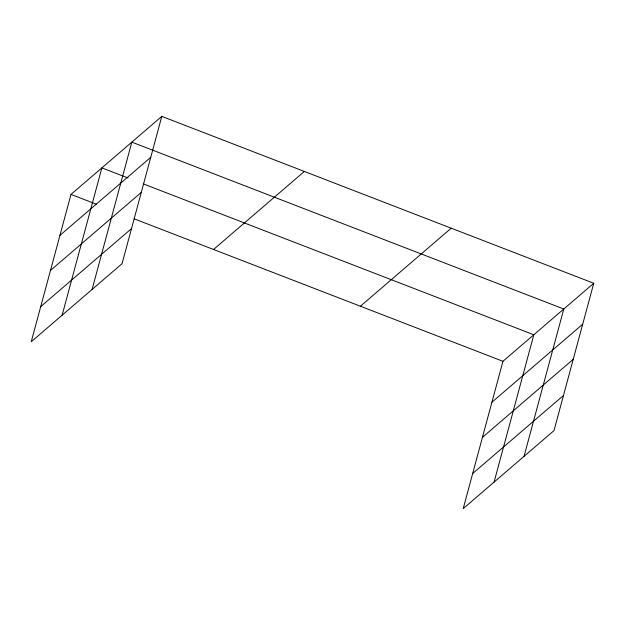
<?xml version="1.0" encoding="UTF-8"?>
<svg xmlns="http://www.w3.org/2000/svg" width="625" height="625" viewBox="0 0 625 625"><rect width="100%" height="100%" fill="white"/><g stroke="black" fill="none" stroke-linecap="round" stroke-linejoin="round"><path stroke-width="0.94" d="M161.797 116.375L71 194.406L31.25 341.734L122.047 263.695L161.797 116.375L593.75 283.266L554 430.594L463.203 508.625L502.953 361.305L593.75 283.266M62.125 315.195L101.875 167.875L128.039 177.984M92.086 289.445L131.836 142.125L563.789 309.023L524.039 456.344M494.07 482.094L533.82 334.773L143.375 183.914M59.961 235.336L150.758 157.297M50.484 270.445L141.281 192.406M40.727 306.617L131.523 228.578M213.547 249.484L304.344 171.445M360.406 306.234L451.203 228.195M491.906 402.227L582.711 324.195M482.438 437.344L573.234 359.305M472.672 473.516L563.477 395.477M71 194.406L96.258 204.172M134.156 218.812L502.953 361.305"/></g></svg>
